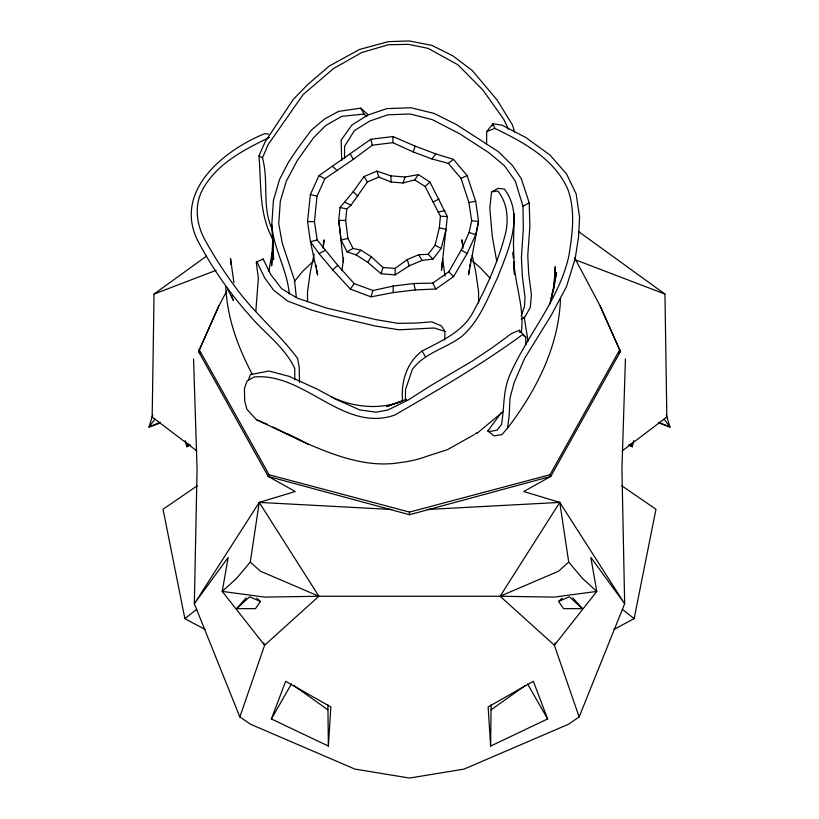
<?xml version="1.0" encoding="UTF-8"?>
<svg xmlns="http://www.w3.org/2000/svg" width="819" height="819" viewBox="0 0 819 819"><rect width="100%" height="100%" fill="white"/><g stroke="black" fill="none" stroke-linecap="round" stroke-linejoin="round"><path stroke-width="1.23" d="M307.524 301.689L307.524 291.666L310.421 271.478L314.127 254.197M344.574 158.384L344.584 146.243L354.443 130.579L369.83 121.007L388.022 114.803L410.155 113.984L432.504 119.728L459.848 133.886L488.933 152.754L504.463 165.745L515.325 181.132L522.972 206.153L523.321 228.358L521.427 257.76L522.379 276.515L525.051 297.532L524.395 306.951L521.089 315.806M478.572 302.815L478.572 291.554L475.644 271.365L472.205 255.323M525.778 344.666L525.788 337.111L519.318 330.292L511.476 333.538L492.71 347.358L471.816 361.333L429.514 386.343L408.466 399.867L387.796 410.053L376.054 412.182L359.633 409.889L336.466 399.488L317.393 389.25L289.363 376.423L269.031 371.027L250.399 374.621L248.311 380.456M402.59 400.716C400.747 382.258 406.715 362.448 422.01 351.054C440.847 341.154 461.998 332.524 472.717 312.868C486.578 287.326 498.628 260.657 505.784 232.412C508.712 218.1 507.156 202.754 497.88 190.981L491.574 191.881L489.813 208.026L492.291 236.527L496.754 261.384M405.415 399.754L405.466 389.701L412.438 369.267C424.733 352.764 445.597 348.546 461.496 336.66C479.473 321.273 487.54 298.464 497.542 277.702C508.026 250.399 524.713 215.806 504.33 189.015L497.952 188.401L491.574 191.881M328.378 746.078L330.856 706.94L285.636 681.295L271.386 718.949L328.378 746.078L327.887 704.831M486.578 144.267L486.711 131.542L492.987 123.751L502.016 125.164L525.706 137.459L549.774 154.863L566.533 173.894L576.156 193.929L579.606 217.24L578.531 236.988L575.214 258.497L566.502 286.609L551.218 315.295L524.6 358.435L514.219 382.36L510.022 397.932L509.131 415.96L507.545 428.122L501.955 434.623L494.082 435.841L487.837 431.009L501.187 412.858M490.622 746.078L488.144 706.94L533.364 681.295L547.614 718.949L490.622 746.078L491.113 704.831M206.368 256.214L154.044 294.072L152.17 417.045L196.785 450.9M469.41 268.796L468.529 274.938L478.572 221.427L475.644 201.239L467.086 175.522L453.48 159.377L435.759 153.9L415.12 146.12L392.987 136.568L370.853 139.24L318.949 175.624L310.421 194.441L307.524 221.55L310.462 241.738L319.021 253.634L332.627 269.779L350.348 289.076L370.976 296.857L393.12 292.588L393.263 286.046L413.871 283.507L432.78 283.128L448.781 271.795L461.23 250.03L469.103 232.494L471.662 220.813L468.918 202.498L461.015 178.347L448.29 163.36L431.93 158.937L413.185 151.945L392.833 142.67L372.236 145.229L353.327 159.388L324.877 178.685L317.004 196.243L314.445 221.703L317.188 239.987L337.817 265.387L354.177 283.579L372.921 290.54L393.263 286.046M392.833 142.67L392.987 136.568M514.322 213.626L513.441 243.939L514.486 274.355L513.912 265.612M444.666 339.957L444.942 331.408L441.502 325.931L431.654 321.806L416.277 323.085L398.085 323.362L375.952 319.635L326.259 307.964L297.174 298.075L281.644 288.708L270.772 274.59L263.134 258.968L256.245 262.162L258.343 278.153L255.845 311.23M625.44 358.947L621.928 469.082L624.662 603.736L579.146 716.942L568.437 724.262L464.097 769.092L409.5 778.05L354.903 769.092L250.563 724.262L239.854 716.942L194.338 603.736L197.072 469.082L193.56 358.947M554.217 284.879L555.262 266.677L553.9 287.715L551.146 298.802L556.521 272.584L553.9 287.715L549.651 304.586M272.338 254.607L271.621 265.847L272.666 241.052L273.566 259.643L271.785 224.795L273.413 200.491L279.535 179.504L288.564 162.08L297.277 149.068L311.107 130.364L324.611 118.97L338.554 111.404L360.729 108.139L368.12 114.742M272.655 249.611L273.126 242.117M560.503 298.239C558.988 346.304 536.312 390.591 507.545 428.122M272.297 251.945L268.786 271.498M272.471 249.467L273.106 240.786M414.752 179.883L425.122 186.486L440.417 216.257L439.322 227.743L446.058 229.412L441.154 248.474L432.964 259.039L428.163 254.31L418.714 254.709L407.258 259.592L395.065 268.427L383.005 267.506L371.345 256.797L360.984 250.174L353.04 248.423L347.891 238.431L345.69 220.424L346.775 208.927L351.023 205.211L367.393 181.961L378.849 177.078L391.042 182.023L403.102 182.965L414.752 179.883L418.366 174.601L429.955 182.074L447.358 216.533L441.472 270.444L442.659 258.671L445.014 276.116M418.366 174.601L405.057 177.027L390.929 175.85L376.945 171.12L364.056 176.546L353.143 191.728L340.039 207.524L338.738 220.413L343.437 262.213M341.912 270.659L343.611 258.026M323.075 248.229L324.273 239.865L323.218 244.809M469.768 266.329L470.116 263.872M470.475 261.415L470.823 258.958M239.854 716.942L264.629 645.229L222.215 591.41L236.558 578.398L250.286 562.08L259.234 502.405L295.26 491.513L268.222 476.423L198.577 351.566L218.898 305.825L226.689 291.154M521.253 332.504C524.713 308.722 515.223 285.432 513.892 261.834M613.922 629.453L634.131 618.621L655.968 509.254L621.734 485.749M393.12 292.588L415.253 289.916L435.872 289.015L453.572 276.607L467.147 253.532L475.675 234.705L478.572 221.427L471.662 220.813M633.732 440.571L632.288 446.734L628.931 444.922M428.163 254.31L435.084 245.239L439.322 227.743M152.764 414.864L148.997 427.068L159.551 423.208M370.976 296.857L372.921 290.54M432.964 259.039L422.051 260.401L409.162 265.817L395.178 274.918L381.05 273.73L383.005 267.506M187.858 443.222L186.712 446.734L190.069 444.922M403.102 182.965L405.057 177.027M413.185 151.945L415.12 146.12M492.188 125.809L492.987 123.751L494.86 128.368C523.382 142.199 554.422 158.804 567.792 189.261C575.624 210.544 572.389 233.558 568.98 255.395C559.346 299.498 528.081 333.732 510.124 374.273C502.774 390.397 504.494 407.749 501.474 424.621L497.01 430.149L489.69 431.48L487.837 431.009M555.343 642.884L554.371 645.229L579.146 716.942M272.44 229.822C261.568 207.227 269.021 181.429 262.479 157.903L268.192 144.533L303.071 94.625L333.661 68.448L361.711 52.549L388.349 44.748L408.476 44.349L428.142 48.372L457.944 64.793L483.067 90.244L503.705 119.246L508.394 129.228M273.3 240.11C258.558 214.189 261.415 184.347 258.978 155.886L265.09 141.922L293.171 99.508L308.128 84.142L329.32 66.022L359.551 49.437L388.175 41.677L409.193 40.95L431.961 45.414L452.661 55.723L472.235 70.485L497.123 100L512.479 124.99L514.619 132.166M218.898 305.825L198.577 351.566L200.665 353.03M262.786 259.746L263.134 258.968M199.171 349.611L264.752 466.943L268.99 474.744L268.222 476.423L409.5 514.721L550.777 476.423L620.423 351.566L600.102 305.825L574.549 257.668M268.99 474.744L409.5 512.08L550.01 474.744L619.829 349.611M521.191 318.878L524.375 317.874L530.292 307.463L531.429 294.932L528.695 273.587L527.764 255.508L529.862 226.791L529.238 202.877L521.304 178.675L512.387 165.387L498.331 151.648L456.439 124.59L434.152 113.452L411.005 107.75L386.926 108.599L367.792 115.049L351.975 124.99L341.154 140.069L341.707 160.36M271.386 718.949L291.472 683.885M391.677 509.479L259.234 502.405L194.338 603.736L228.184 557.391L222.215 591.41L264.762 597.112L318.878 596.252L500.122 596.252L559.766 502.405L523.74 491.513L550.777 476.423L550.01 474.744M381.05 273.73L367.741 262.336L371.345 256.797M294.297 281.613L302.835 271.171L313.442 261.189M256.726 598.136L260.401 601.443L255.487 608.66L236.558 608.66L246.181 597.829M350.348 289.076L354.177 283.579M154.914 419.113L148.997 427.068L160.329 422.287M431.93 158.937L435.759 153.9M345.69 220.424L338.738 220.413L341.144 240.08L347.082 251.832L356.152 254.873L360.984 250.174M425.122 186.486L429.955 182.074M236.558 608.66L249.611 596.816L260.401 601.443M259.234 502.405L318.878 596.252L264.629 645.229L263.657 642.884M559.766 502.405L568.714 562.08L558.599 571.181L500.122 596.252L554.371 645.229L596.785 591.41L590.816 557.391L624.662 603.736L559.766 502.405L427.323 509.479M572.819 597.829L582.442 608.66L563.513 608.66L558.599 601.443L562.274 598.136M503.48 411.322L476.996 433.353M332.627 269.779L337.817 265.387M205.078 629.453L184.869 618.621L196.755 609.285M448.29 163.36L453.48 159.377M622.215 450.9L666.83 417.045L664.956 294.072L578.777 231.726M475.03 434.039L476.914 432.698M491.154 709.786L525.45 685.37M618.335 353.03L620.423 351.566L600.102 305.825M197.266 485.749L163.032 509.254L184.869 618.621M347.082 251.832L353.04 248.423M474.088 434.715L447.471 449.651L427.477 456.081A101.853 88.206 0 0 1 400.092 462.581C368.1 468.028 336.179 456.111 307.268 443.642L287.1 433.527M189.957 444.973L186.712 446.734L185.268 440.571M319.021 253.634L325.092 250.368M522.972 206.153L529.238 202.877M433.067 202.037L439.025 198.935M269.369 137.49C242.915 150.225 214.844 164.66 201.279 192.189C194.236 207.801 196.939 225.286 204.985 239.947C215.346 258.753 227.211 276.617 240.274 293.652C258.169 316.318 280.323 335.247 297.594 358.384L299.222 367.465L299.488 382.514M461.015 178.347L467.086 175.522M558.599 601.443L569.389 596.816L582.442 608.66M486.711 131.542L494.86 128.368M154.044 294.072L216.052 270.362M406.644 399.334L386.619 406.582L402.487 400.931C379.32 410.206 353.644 407.258 331.347 396.959M317.188 239.987L310.462 241.738L317.598 275.041L316.892 270.127M341.144 240.08L347.891 238.431M438.216 212.039L444.963 210.688M468.918 202.498L475.644 201.239M366.81 116.636L364.097 114.056L341.82 116.329L325.645 125.604L313.39 137.961L297.625 160.002L286.333 181.091L280.323 201.208L278.726 223.669L282.279 243.233L294.543 280.303L296.283 296.949M500.122 596.252L554.238 597.112L596.785 591.41L582.442 578.398L568.714 562.08M307.524 221.55L314.445 221.703M440.417 216.257L447.358 216.533M268.745 134.142L264.762 133.64C222.369 150.788 171.253 193.284 199.252 243.509C212.797 268.857 229.381 292.444 248.352 314.015C263.401 332.35 284.684 346.632 294.779 368.54L294.779 379.862M340.039 207.524L346.775 208.927M310.421 194.441L317.004 196.243M444.942 331.408L434.131 327.979L399.181 329.822L375.102 325.982L329.668 315.192L312.121 310.237L287.766 301.136L273.72 290.243L264.803 278.091L256.869 261.834M469.103 232.494L475.675 234.705M659.449 423.208L670.003 427.068L666.236 414.864M575.522 259.869L664.956 294.072M658.671 422.287L670.003 427.068L664.086 419.113M525.788 337.111L522.471 334.705C481.777 364.383 438.267 389.916 394.686 415.1C343.089 433.005 304.668 372.205 254.095 377.006L247.143 380.917L244.441 388.339L244.666 400.86L246.928 409.326L256.429 419.697L267.393 424.365M318.878 596.252L260.401 571.181L250.286 562.08M256.429 419.697L301.453 440.929M344.953 202.293L351.023 205.211M273.034 427.047L308.661 444.482M318.949 175.624L324.877 178.685M435.084 245.239L441.154 248.474M629.043 444.973L632.288 446.734L631.142 443.222M258.978 155.886L262.479 157.903M461.23 250.03L467.147 253.532M356.152 254.873L367.741 262.336M293.55 685.37L327.846 709.786M622.245 609.285L634.131 618.621M472.696 261.148L480.733 268.151L490.038 278.184M332.534 166.37L337.315 170.69M353.143 191.728L357.944 196.161M448.781 271.795L453.572 276.607M364.056 176.546L367.393 181.961M422.01 351.054L425.368 356.572M418.714 254.709L422.051 260.401M527.528 683.885L547.614 718.949M360.729 108.139L364.097 114.056M350.235 153.962L353.327 159.388M524.252 317.649L528.06 341.001M432.78 283.128L435.872 289.015M227.651 289.209L233.323 300.389L231.695 295.659M252.324 374.457C238.022 347.266 226.986 317.741 225.829 286.752M524.15 317.168L524.406 317.895M376.945 171.12L378.849 177.078M407.258 259.592L409.162 265.817M370.853 139.24L372.236 145.229M413.871 283.507L415.253 289.916M463.124 245.946L461.803 239.772L463.022 248.137M519.318 330.292L519.768 332.463M271.785 224.795C273.474 248.894 287.469 270.086 289.22 293.99M316.175 265.213L316.533 267.67M233.906 282.606L230.518 258.384L230.978 264.66M513.114 251.863L513.595 258.098M513.103 253.122L513.431 258.118M390.929 175.85L391.042 182.023M395.065 268.427L395.178 274.918M409.5 512.08L409.5 514.721"/></g></svg>
